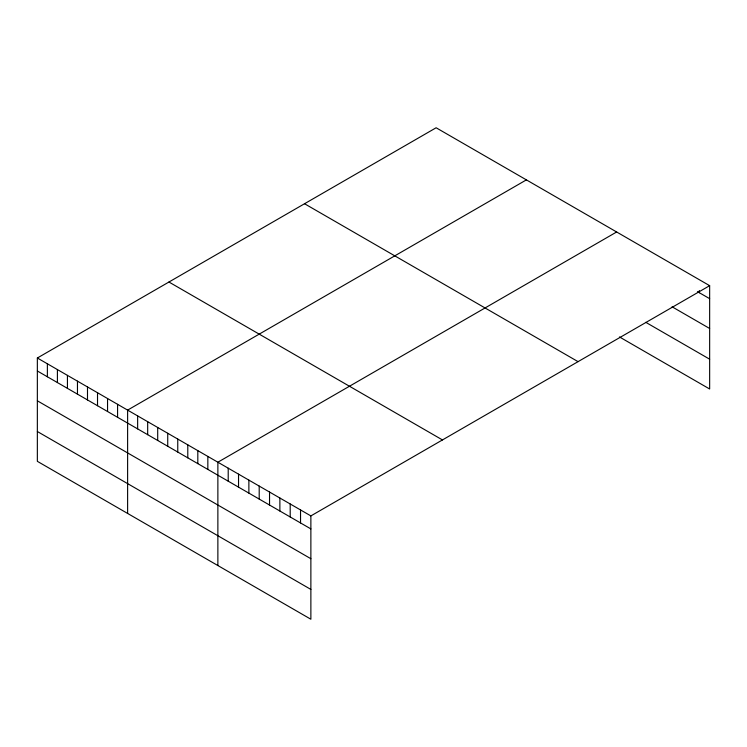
<?xml version="1.0" encoding="UTF-8"?>
<svg xmlns="http://www.w3.org/2000/svg" width="747" height="747" viewBox="0 0 747 747"><rect width="100%" height="100%" fill="white"/><g stroke="black" fill="none" stroke-linecap="round" stroke-linejoin="round"><path stroke-width="1.12" d="M709.65 285.671L310.873 515.906L310.873 619.235L37.35 461.329L37.35 358L436.127 127.765L709.65 285.671L709.65 389L619.468 336.944M526.392 179.878L127.616 410.103L127.616 513.432M616.658 231.981L217.872 462.216L217.872 565.544M697.437 291.619L709.65 298.669M672.076 306.793L709.65 328.484M645.772 322.321L709.65 359.195M304.533 203.735L578.057 361.651M168.943 282.021L442.467 439.936M37.35 358L310.873 515.906M37.35 370.988L310.873 528.904M37.35 400.803L310.873 558.719M37.35 431.514L310.873 589.43M699.313 290.546L699.313 292.712M300.537 509.949L300.537 522.937M290.2 503.982L290.2 516.98M279.873 498.016L279.873 511.013M269.536 492.049L269.536 505.047M259.2 486.082L259.2 499.08M248.872 480.116L248.872 493.113M238.536 474.149L238.536 487.147M228.208 468.182L228.208 481.18M207.843 456.426L207.843 469.424M197.815 450.637L197.815 463.635M187.786 444.848L187.786 457.846M177.758 439.059L177.758 452.056M167.73 433.269L167.73 446.267M157.701 427.48L157.701 440.478M147.673 421.691L147.673 434.689M137.644 415.902L137.644 428.899M117.578 404.314L117.578 417.312M107.549 398.524L107.549 411.522M97.521 392.735L97.521 405.733M87.492 386.946L87.492 399.944M77.464 381.157L77.464 394.155M67.435 375.368L67.435 388.365M57.407 369.578L57.407 382.576M47.378 363.789L47.378 376.787"/></g></svg>
